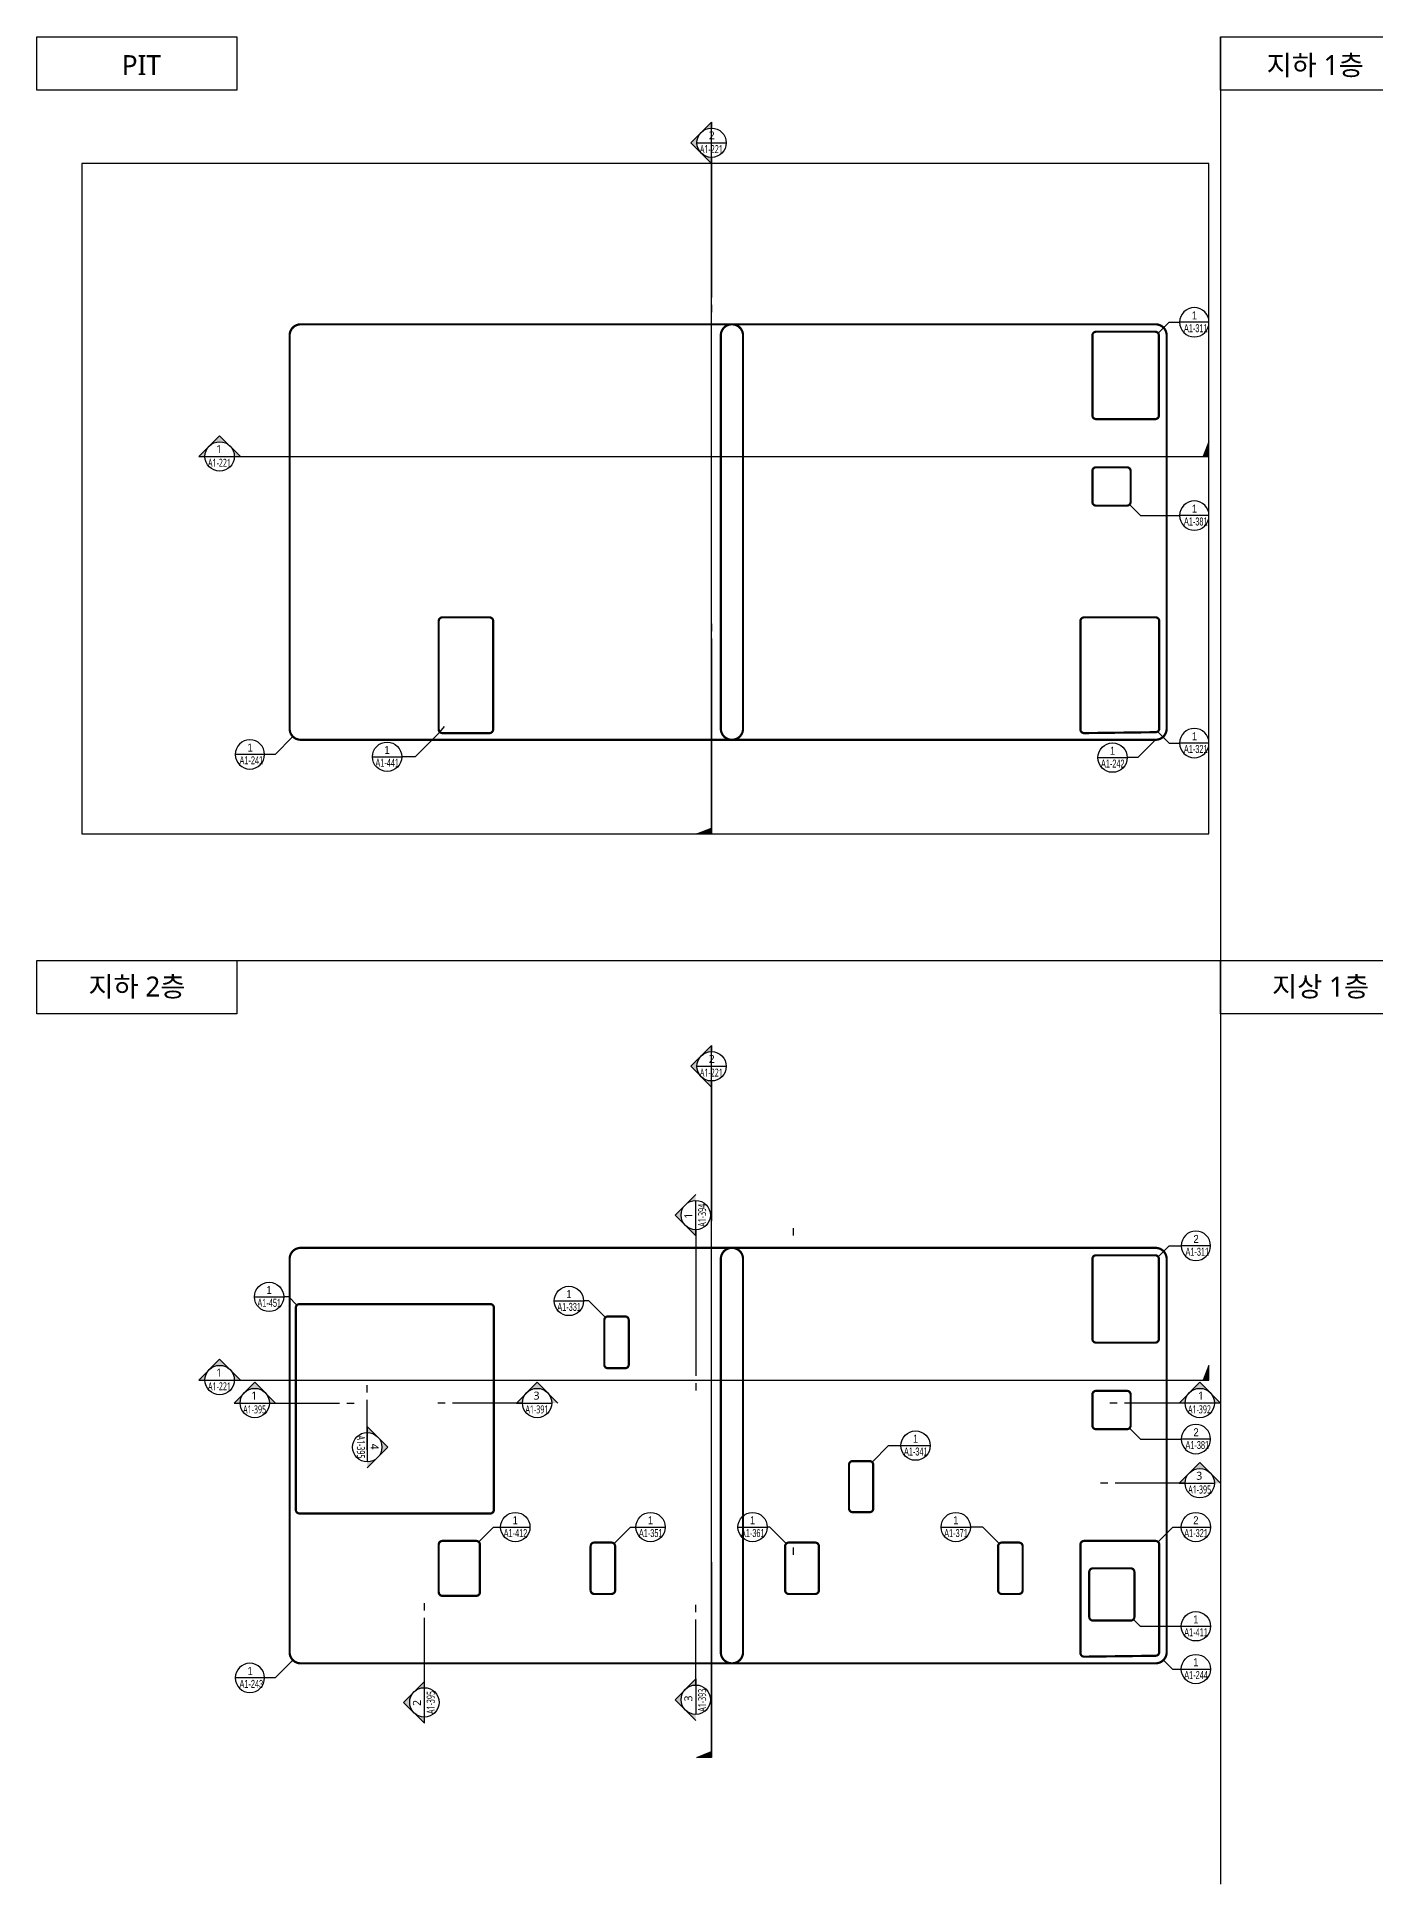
# Model space of a CAD drawing. Header units: millimetres. Extents: x 18000 to 719021, y 9900 to 1026900.
# Drawn here: x 18000 to 379207, y 528300 to 1026900 of the extents above; entities that cross this region are included whole.
import ezdxf
from ezdxf.enums import TextEntityAlignment as Align

# ---------------------------------------------------------------- set-up
doc = ezdxf.new("R2010")
doc.units = ezdxf.units.MM
doc.header["$LTSCALE"] = 100
doc.linetypes.add('SYM$0$DASHDOT', pattern=[1, 0.5, -0.25, 0, -0.25])
doc.layers.get('DEFPOINTS').update_dxf_attribs({"color": 161})
for name, color, linetype in [('SASAC 도면번호', 6, 'Continuous'), ('SYM', 7, 'Continuous'), ('TEXT', 3, 'Continuous'), ('TEXT(노트)', 3, 'Continuous'), ('구간정리', 6, 'Continuous'), ('구간정리-TEXT', 3, 'Continuous')]:
    doc.layers.add(name, color=color, linetype=linetype)
doc.styles.add('SYM$0$ARIAL', font='arial.ttf')
doc.styles.add('SYM$0$돋움', font='', dxfattribs={"width": 0.9})
doc.styles.add('나눔바른고딕', font='NanumBarunGothic.ttf')
doc.styles.get('SYM$0$돋움').set_extended_font_data('Dotum')

# ---------------------------------------------------------------- blocks, each defined once
blk = doc.blocks.new('SYM$0$det-tar-wi')
at = {"layer": '구간정리', "ltscale": 0.2}
blk.add_line((0, 0), (11, 0), dxfattribs=at)
blk.add_circle((5.5, 0), 5.5, dxfattribs=at)
at = {"layer": '구간정리-TEXT', "color": 3, "style": 'SYM$0$ARIAL'}
blk.add_attdef('2', text='', height=3, dxfattribs=at).set_placement((5.5, 2.58), align=Align.MIDDLE_CENTER)
at = {"layer": '구간정리-TEXT', "color": 3, "style": 'SYM$0$ARIAL', "width": 0.6}
blk.add_attdef('A1.00', text='', height=3, dxfattribs=at).set_placement((5.57, -2.22), align=Align.MIDDLE_CENTER)

msp = doc.modelspace()

# ---------------------------------------------------------------- hatches: boundary and pattern name
at = {"layer": 'SYM'}
h = msp.add_hatch(color=256, dxfattribs=at)
h.paths.add_polyline_path([(194505, 998334), (197305, 1001134, 0.4142136), (197305, 995534)])
h.paths.add_polyline_path([(197305, 1001134), (200105, 1003934), (200105, 1002294, 0.1989124)])
h.paths.add_polyline_path([(197305, 995534, 0.1989124), (200105, 994374), (200105, 992734)])
h = msp.add_hatch(color=256, dxfattribs=at)
h.paths.add_polyline_path([(67320, 919254), (64520, 916454, -0.4142136), (70120, 916454)])
h.paths.add_polyline_path([(64520, 916454), (61720, 913654), (63360, 913654, -0.1989124)])
h.paths.add_polyline_path([(70120, 916454, -0.1989124), (71280, 913654), (72921, 913654)])
for points in [[(334375, 917614), (332791, 913654), (334375, 913654)], [(196145, 811766), (200105, 813350), (200105, 811766)], [(334375, 668314), (332791, 664354), (334375, 664354)], [(196145, 562466), (200105, 564050), (200105, 562466)]]:
    msp.add_hatch(color=256, dxfattribs=at).paths.add_polyline_path(points)
h = msp.add_hatch(color=256, dxfattribs=at)
h.paths.add_polyline_path([(194505, 749034), (197305, 751834, 0.4142136), (197305, 746234)])
h.paths.add_polyline_path([(197305, 751834), (200105, 754634), (200105, 752994, 0.1989124)])
h.paths.add_polyline_path([(197305, 746234, 0.1989124), (200105, 745074), (200105, 743434)])
h = msp.add_hatch(color=256, dxfattribs=at)
h.paths.add_polyline_path([(190236, 708873), (193036, 706073, -0.4142136), (193036, 711673)])
h.paths.add_polyline_path([(193036, 706073), (195836, 703273), (195836, 704913, -0.1989124)])
h.paths.add_polyline_path([(193036, 711673, -0.1989124), (195836, 712833), (195836, 714474)])
h = msp.add_hatch(color=256, dxfattribs=at)
h.paths.add_polyline_path([(67320, 669954), (64520, 667154, -0.4142136), (70120, 667154)])
h.paths.add_polyline_path([(64520, 667154), (61720, 664354), (63360, 664354, -0.1989124)])
h.paths.add_polyline_path([(70120, 667154, -0.1989124), (71280, 664354), (72921, 664354)])
h = msp.add_hatch(color=256, dxfattribs=at)
h.paths.add_polyline_path([(76795, 663744), (73995, 660944, -0.4142136), (79595, 660944)])
h.paths.add_polyline_path([(73995, 660944), (71195, 658144), (72835, 658144, -0.1989124)])
h.paths.add_polyline_path([(79595, 660944, -0.1989124), (80755, 658144), (82395, 658144)])
h = msp.add_hatch(color=256, dxfattribs=at)
h.paths.add_polyline_path([(153010, 663744), (150210, 660944, -0.4142136), (155810, 660944)])
h.paths.add_polyline_path([(150210, 660944), (147410, 658144), (149050, 658144, -0.1989124)])
h.paths.add_polyline_path([(155810, 660944, -0.1989124), (156970, 658144), (158610, 658144)])
h = msp.add_hatch(color=256, dxfattribs=at)
h.paths.add_polyline_path([(331900, 663744), (334700, 660944, 0.4142136), (329100, 660944)])
h.paths.add_polyline_path([(334700, 660944), (337500, 658144), (335860, 658144, 0.1989124)])
h.paths.add_polyline_path([(329100, 660944, 0.1989124), (327940, 658144), (326299, 658144)])
h = msp.add_hatch(color=256, dxfattribs=at)
h.paths.add_polyline_path([(112755, 646229), (109955, 649029, -0.4142136), (109955, 643429)])
h.paths.add_polyline_path([(109955, 649029), (107155, 651829), (107155, 650189, -0.1989124)])
h.paths.add_polyline_path([(109955, 643429, -0.1989124), (107155, 642269), (107155, 640628)])
h = msp.add_hatch(color=256, dxfattribs=at)
h.paths.add_polyline_path([(331900, 642111), (329100, 639310, -0.4142136), (334700, 639310)])
h.paths.add_polyline_path([(329100, 639310), (326299, 636510), (327940, 636510, -0.1989124)])
h.paths.add_polyline_path([(334700, 639310, -0.1989124), (335860, 636510), (337500, 636510)])
h = msp.add_hatch(color=256, dxfattribs=at)
h.paths.add_polyline_path([(190236, 578066), (193036, 580867, 0.4142136), (193036, 575266)])
h.paths.add_polyline_path([(193036, 580867), (195836, 583667), (195836, 582026, 0.1989124)])
h.paths.add_polyline_path([(193036, 575266, 0.1989124), (195836, 574106), (195836, 572466)])
h = msp.add_hatch(color=256, dxfattribs=at)
h.paths.add_polyline_path([(116977, 577349), (119777, 574548, -0.4142136), (119777, 580149)])
h.paths.add_polyline_path([(119777, 574548), (122577, 571748), (122577, 573389, -0.1989124)])
h.paths.add_polyline_path([(119777, 580149, -0.1989124), (122577, 581309), (122577, 582949)])

# ---------------------------------------------------------------- linework, layer by layer
for p, q in [((337500, 1026900), (337500, 528300)), ((196145, 998334), (204065, 998334)), ((63360, 913654), (71280, 913654)), ((18000, 777600), (657000, 777600)), ((196145, 749034), (204065, 749034)), ((195836, 704913, 66383), (195836, 712833, 66383)), ((63360, 664354), (71280, 664354)), ((72835, 658144), (80755, 658144)), ((149050, 658144), (156970, 658144)), ((335860, 658144), (327940, 658144)), ((107155, 650189), (107155, 642269)), ((327940, 636510), (335860, 636510)), ((122577, 573389), (122577, 581309)), ((195836, 582026), (195836, 574106))]:
    msp.add_line(p, q)
for points in [[(72000, 1012500), (18000, 1012500), (18000, 1026900), (72000, 1026900)], [(391500, 1012500), (337500, 1012500), (337500, 1026900), (391500, 1026900)], [(72000, 763200), (18000, 763200), (18000, 777600), (72000, 777600)], [(391500, 763200), (337500, 763200), (337500, 777600), (391500, 777600)]]:
    msp.add_lwpolyline(points, close=True)
at = {"layer": 'DEFPOINTS'}
for p, q in [((200105, 811766), (200105, 1003934)), ((61720, 913654), (334375, 913654)), ((200105, 562466), (200105, 754634)), ((61720, 664354), (334375, 664354))]:
    msp.add_line(p, q, dxfattribs=at)
msp.add_lwpolyline([(30087, 811766), (334375, 811766), (334375, 992734), (30087, 992734)], close=True, dxfattribs=at)
at = {"layer": 'SASAC 도면번호'}
msp.add_line((126755, 839264), (128055, 840729), dxfattribs=at)
at = {"layer": 'SYM'}
for p, q in [((200105, 1003934), (194505, 998334)), ((200105, 1003934), (200105, 1002294)), ((200105, 992734), (194505, 998334)), ((200105, 994374), (200105, 956594)), ((200105, 954614), (200105, 952634)), ((61720, 913654), (67320, 919254)), ((72921, 913654), (67320, 919254)), ((334375, 917614), (332791, 913654)), ((334375, 913654), (334375, 917614)), ((61720, 913654), (63360, 913654)), ((71280, 913654), (109060, 913654)), ((111040, 913654), (113020, 913654)), ((283075, 913654), (285055, 913654)), ((287035, 913654), (334375, 913654)), ((200105, 868466), (200105, 866486)), ((200105, 864506), (200105, 811766)), ((196145, 811766), (200105, 813350)), ((200105, 811766), (196145, 811766)), ((200105, 754634), (194505, 749034)), ((200105, 754634), (200105, 752994)), ((200105, 743434), (194505, 749034)), ((200105, 745074), (200105, 707294)), ((195836, 714474, 66383), (190236, 708873, 66383)), ((195836, 703273, 66383), (190236, 708873, 66383)), ((195836, 703273, 66383), (195836, 704913, 66383)), ((195836, 704913, 66383), (195836, 665449, 66383)), ((222105, 705314), (222105, 703334)), ((222105, 705314), (222105, 703334)), ((61720, 664354), (67320, 669954)), ((72921, 664354), (67320, 669954)), ((334375, 668314), (332791, 664354)), ((334375, 664354), (334375, 668314)), ((61720, 664354), (63360, 664354)), ((71195, 658144), (76795, 663744)), ((71280, 664354), (109060, 664354)), ((82395, 658144), (76795, 663744)), ((111040, 664354), (113020, 664354)), ((147410, 658144), (153010, 663744)), ((158610, 658144), (153010, 663744)), ((195836, 663469, 66383), (195836, 661489, 66383)), ((283075, 664354), (285055, 664354)), ((287035, 664354), (334375, 664354)), ((326299, 658144), (331900, 663744)), ((337500, 658144), (331900, 663744)), ((107155, 660965), (107155, 662945)), ((107155, 645501), (107155, 658985)), ((71195, 658144), (72835, 658144)), ((80755, 658144), (99645, 658144)), ((101625, 658144), (103605, 658144)), ((128180, 658144), (126200, 658144)), ((149050, 658144), (130160, 658144)), ((147410, 658144), (149050, 658144)), ((309585, 658144), (307605, 658144)), ((327940, 658144), (311565, 658144)), ((337500, 658144), (335860, 658144)), ((107155, 651829), (107155, 650189)), ((107155, 651829), (112755, 646229)), ((107155, 640628), (112755, 646229)), ((326299, 636510), (331900, 642111)), ((337500, 636510), (331900, 642111)), ((307070, 636510), (305090, 636510)), ((327940, 636510), (309050, 636510)), ((326299, 636510), (327940, 636510)), ((222105, 619166), (222105, 617186)), ((200105, 615206), (200105, 562466)), ((122577, 602178), (122577, 604158)), ((195836, 601713), (195836, 603693)), ((122577, 581309), (122577, 600198)), ((195836, 582026), (195836, 599733)), ((195836, 583667), (190236, 578066)), ((195836, 583667), (195836, 582026)), ((122577, 582949), (116977, 577349)), ((122577, 571748), (116977, 577349)), ((195836, 572466), (190236, 578066)), ((122577, 571748), (122577, 573389)), ((196145, 562466), (200105, 564050)), ((200105, 562466), (196145, 562466))]:
    msp.add_line(p, q, dxfattribs=at)
for centre in [(200105, 998334), (67320, 913654), (200105, 749034), (195836, 708873, 66383), (67320, 664354), (76795, 658144), (153010, 658144), (331900, 658144), (107155, 646229), (331900, 636510), (122577, 577349), (195836, 578066)]:
    msp.add_circle(centre, 3960, dxfattribs=at)
at = {"layer": '구간정리', "linetype": 'SYM$0$DASHDOT', "ltscale": 20, "const_width": 600}
for points in [[(205605, 837179), (89205, 837179, -0.4142136), (86205, 840179), (86205, 946329, -0.4142136), (89205, 949329), (205605, 949329, -0.4142136), (208605, 946329), (208605, 840179, -0.4142136)], [(205605, 837179), (319955, 837179, 0.4142136), (322955, 840179), (322955, 946329, 0.4142136), (319955, 949329), (205605, 949329, 0.4142136), (202605, 946329), (202605, 840179, 0.4142136)], [(303905, 923741), (319855, 923741, 0.4142136), (320855, 924741), (320855, 946329, 0.4142136), (319855, 947329), (303905, 947329, 0.4142136), (302905, 946329), (302905, 924741, 0.4142136)], [(303905, 910729), (312230, 910729, -0.4142136), (313230, 909729), (313230, 901379, -0.4142136), (312230, 900379), (303905, 900379, -0.4142136), (302905, 901379), (302905, 909729, -0.4142136)], [(141155, 839979), (141155, 869229, 0.4142136), (140155, 870229), (127455, 870229, 0.4142136), (126455, 869229), (126455, 839979, 0.4142136), (127455, 838979), (140155, 838979, 0.4142136)], [(319955, 870229), (300680, 870229, 0.4142136), (299680, 869229), (299680, 839979, 0.4179554), (300693, 838979), (319968, 839225, 0.4104816), (320955, 840224), (320955, 869229, 0.4142136)], [(205605, 587879), (89205, 587879, -0.4142136), (86205, 590879), (86205, 697029, -0.4142136), (89205, 700029), (205605, 700029, -0.4142136), (208605, 697029), (208605, 590879, -0.4142136)], [(205605, 587879), (319955, 587879, 0.4142136), (322955, 590879), (322955, 697029, 0.4142136), (319955, 700029), (205605, 700029, 0.4142136), (202605, 697029), (202605, 590879, 0.4142136)], [(303905, 674441), (319855, 674441, 0.4142136), (320855, 675441), (320855, 697029, 0.4142136), (319855, 698029), (303905, 698029, 0.4142136), (302905, 697029), (302905, 675441, 0.4142136)], [(88880, 684854), (140355, 684854, -0.4142136), (141355, 683854), (141355, 629329, -0.4142136), (140355, 628329), (88880, 628329, -0.4142136), (87880, 629329), (87880, 683854, -0.4142136)], [(176755, 667529), (172155, 667529, -0.4142136), (171155, 668529), (171155, 680529, -0.4142136), (172155, 681529), (176755, 681529, -0.4142136), (177755, 680529), (177755, 668529, -0.4142136)], [(303905, 661429), (312230, 661429, -0.4142136), (313230, 660429), (313230, 652079, -0.4142136), (312230, 651079), (303905, 651079, -0.4142136), (302905, 652079), (302905, 660429, -0.4142136)], [(238205, 628679), (242755, 628679, 0.4142136), (243755, 629679), (243755, 641479, 0.4142136), (242755, 642479), (238205, 642479, 0.4142136), (237205, 641479), (237205, 629679, 0.4142136)], [(137580, 607104), (137580, 619929, 0.4142136), (136580, 620929), (127455, 620929, 0.4142136), (126455, 619929), (126455, 607104, 0.4142136), (127455, 606104), (136580, 606104, 0.4142136)], [(173080, 606604), (168455, 606604, -0.4142136), (167455, 607604), (167455, 619479, -0.4142136), (168455, 620479), (173080, 620479, -0.4142136), (174080, 619479), (174080, 607604, -0.4142136)], [(228080, 606604), (220955, 606604, -0.4142136), (219955, 607604), (219955, 619479, -0.4142136), (220955, 620479), (228080, 620479, -0.4142136), (229080, 619479), (229080, 607604, -0.4142136)], [(283080, 606604), (278455, 606604, -0.4142136), (277455, 607604), (277455, 619479, -0.4142136), (278455, 620479), (283080, 620479, -0.4142136), (284080, 619479), (284080, 607604, -0.4142136)], [(319955, 620929), (300680, 620929, 0.4142136), (299680, 619929), (299680, 590679, 0.4179554), (300693, 589679), (319968, 589925, 0.4104816), (320955, 590924), (320955, 619929, 0.4142136)], [(303055, 613524), (313250, 613524, -0.4142136), (314250, 612524), (314250, 600434, -0.4142136), (313250, 599434), (303055, 599434, -0.4142136), (302055, 600434), (302055, 612524, -0.4142136)]]:
    msp.add_lwpolyline(points, format="xyb", close=True, dxfattribs=at)
at = {"layer": '구간정리', "ltscale": 0.2}
for points in [[(320668, 946911), (323638, 949881), (326455, 949881)], [(312937, 900671), (315907, 897702), (326455, 897702)], [(87084, 838057), (82261, 833234), (79444, 833234)], [(126755, 839264), (120073, 832582), (116473, 832582)], [(320668, 839264), (323638, 836295), (326455, 836295)], [(319955, 837179), (315132, 832356), (312315, 832356)], [(320668, 697611), (323638, 700581), (326875, 700581)], [(88180, 684568), (85953, 686795), (84620, 686795)], [(171455, 681243), (167000, 685697), (165565, 685697)], [(312937, 651371), (315907, 648402), (326875, 648402)], [(243455, 642193), (247910, 646647), (251214, 646647)], [(137280, 620643), (141285, 624647), (143170, 624647)], [(173780, 620193), (178235, 624647), (179670, 624647)], [(220255, 620193), (215800, 624647), (215134, 624647)], [(277755, 620193), (273300, 624647), (269996, 624647)], [(320655, 620643), (324660, 624647), (326875, 624647)], [(313957, 599726), (315807, 597876), (326875, 597876)], [(87084, 588757), (82261, 583934), (79444, 583934)], [(322076, 588757), (324512, 586321), (326875, 586321)]]:
    msp.add_lwpolyline(points, dxfattribs=at)

# ---------------------------------------------------------------- block references
at = {"layer": '구간정리'}
ref = msp.add_blockref('SYM$0$det-tar-wi', (334375, 949881), dxfattribs=dict(at, xscale=-720, yscale=720, zscale=720))
ref.add_attrib('A1.00', 'A1-311', dxfattribs={"layer": '구간정리-TEXT', "color": 3, "height": 2160, "style": 'SYM$0$돋움', "width": 0.6}).set_placement((330799, 948280), align=Align.MIDDLE_CENTER)
ref.add_attrib('2', '1', dxfattribs={"layer": '구간정리-TEXT', "color": 3, "height": 2160, "style": 'SYM$0$돋움', "width": 0.9}).set_placement((330476, 951741), align=Align.MIDDLE_CENTER)
ref = msp.add_blockref('SYM$0$det-tar-wi', (334375, 897702), dxfattribs=dict(at, xscale=-720, yscale=720, zscale=720))
ref.add_attrib('A1.00', 'A1-381', dxfattribs={"layer": '구간정리-TEXT', "color": 3, "height": 2160, "style": 'SYM$0$돋움', "width": 0.6}).set_placement((330799, 896101), align=Align.MIDDLE_CENTER)
ref.add_attrib('2', '1', dxfattribs={"layer": '구간정리-TEXT', "color": 3, "height": 2160, "style": 'SYM$0$돋움', "width": 0.9}).set_placement((330476, 899562), align=Align.MIDDLE_CENTER)
ref = msp.add_blockref('SYM$0$det-tar-wi', (334375, 836295), dxfattribs=dict(at, xscale=-720, yscale=720, zscale=720))
ref.add_attrib('A1.00', 'A1-321', dxfattribs={"layer": '구간정리-TEXT', "color": 3, "height": 2160, "style": 'SYM$0$돋움', "width": 0.6}).set_placement((330799, 834694), align=Align.MIDDLE_CENTER)
ref.add_attrib('2', '1', dxfattribs={"layer": '구간정리-TEXT', "color": 3, "height": 2160, "style": 'SYM$0$돋움', "width": 0.9}).set_placement((330476, 838155), align=Align.MIDDLE_CENTER)
ref = msp.add_blockref('SYM$0$det-tar-wi', (79444, 833234), dxfattribs=dict(at, xscale=-720, yscale=720, zscale=720))
ref.add_attrib('A1.00', 'A1-241', dxfattribs={"layer": '구간정리-TEXT', "color": 3, "height": 2160, "style": 'SYM$0$돋움', "width": 0.6}).set_placement((75868, 831634), align=Align.MIDDLE_CENTER)
ref.add_attrib('2', '1', dxfattribs={"layer": '구간정리-TEXT', "color": 3, "height": 2160, "style": 'SYM$0$돋움', "width": 0.9}).set_placement((75544, 835094), align=Align.MIDDLE_CENTER)
ref = msp.add_blockref('SYM$0$det-tar-wi', (108553, 832582), dxfattribs=dict(at, xscale=720, yscale=720, zscale=720))
ref.add_attrib('A1.00', 'A1-441', dxfattribs={"layer": '구간정리-TEXT', "color": 3, "height": 2160, "style": 'SYM$0$돋움', "width": 0.6}).set_placement((112561, 830981), align=Align.MIDDLE_CENTER)
ref.add_attrib('2', '1', dxfattribs={"layer": '구간정리-TEXT', "color": 3, "height": 2160, "style": 'SYM$0$돋움', "width": 0.9}).set_placement((112513, 834442), align=Align.MIDDLE_CENTER)
ref = msp.add_blockref('SYM$0$det-tar-wi', (304395, 832356), dxfattribs=dict(at, xscale=720, yscale=720, zscale=720))
ref.add_attrib('A1.00', 'A1-242', dxfattribs={"layer": '구간정리-TEXT', "color": 3, "height": 2160, "style": 'SYM$0$돋움', "width": 0.6}).set_placement((308403, 830755), align=Align.MIDDLE_CENTER)
ref.add_attrib('2', '1', dxfattribs={"layer": '구간정리-TEXT', "color": 3, "height": 2160, "style": 'SYM$0$돋움', "width": 0.9}).set_placement((308355, 834216), align=Align.MIDDLE_CENTER)
ref = msp.add_blockref('SYM$0$det-tar-wi', (334795, 700581), dxfattribs=dict(at, xscale=-720, yscale=720, zscale=720))
ref.add_attrib('A1.00', 'A1-311', dxfattribs={"layer": '구간정리-TEXT', "color": 3, "height": 2160, "style": 'SYM$0$돋움', "width": 0.6}).set_placement((331219, 698980), align=Align.MIDDLE_CENTER)
ref.add_attrib('2', '2', dxfattribs={"layer": '구간정리-TEXT', "color": 3, "height": 2160, "style": 'SYM$0$돋움', "width": 0.9}).set_placement((330896, 702441), align=Align.MIDDLE_CENTER)
ref = msp.add_blockref('SYM$0$det-tar-wi', (76700, 686795), dxfattribs=dict(at, xscale=720, yscale=720, zscale=720))
ref.add_attrib('A1.00', 'A1-451', dxfattribs={"layer": '구간정리-TEXT', "color": 3, "height": 2160, "style": 'SYM$0$돋움', "width": 0.6}).set_placement((80709, 685194), align=Align.MIDDLE_CENTER)
ref.add_attrib('2', '1', dxfattribs={"layer": '구간정리-TEXT', "color": 3, "height": 2160, "style": 'SYM$0$돋움', "width": 0.9}).set_placement((80660, 688655), align=Align.MIDDLE_CENTER)
ref = msp.add_blockref('SYM$0$det-tar-wi', (157645, 685697), dxfattribs=dict(at, xscale=720, yscale=720, zscale=720))
ref.add_attrib('A1.00', 'A1-331', dxfattribs={"layer": '구간정리-TEXT', "color": 3, "height": 2160, "style": 'SYM$0$돋움', "width": 0.6}).set_placement((161653, 684097), align=Align.MIDDLE_CENTER)
ref.add_attrib('2', '1', dxfattribs={"layer": '구간정리-TEXT', "color": 3, "height": 2160, "style": 'SYM$0$돋움', "width": 0.9}).set_placement((161605, 687557), align=Align.MIDDLE_CENTER)
ref = msp.add_blockref('SYM$0$det-tar-wi', (251214, 646647), dxfattribs=dict(at, xscale=720, yscale=720, zscale=720))
ref.add_attrib('A1.00', 'A1-341', dxfattribs={"layer": '구간정리-TEXT', "color": 3, "height": 2160, "style": 'SYM$0$돋움', "width": 0.6}).set_placement((255222, 645047), align=Align.MIDDLE_CENTER)
ref.add_attrib('2', '1', dxfattribs={"layer": '구간정리-TEXT', "color": 3, "height": 2160, "style": 'SYM$0$돋움', "width": 0.9}).set_placement((255174, 648507), align=Align.MIDDLE_CENTER)
ref = msp.add_blockref('SYM$0$det-tar-wi', (334795, 648402), dxfattribs=dict(at, xscale=-720, yscale=720, zscale=720))
ref.add_attrib('A1.00', 'A1-381', dxfattribs={"layer": '구간정리-TEXT', "color": 3, "height": 2160, "style": 'SYM$0$돋움', "width": 0.6}).set_placement((331219, 646801), align=Align.MIDDLE_CENTER)
ref.add_attrib('2', '2', dxfattribs={"layer": '구간정리-TEXT', "color": 3, "height": 2160, "style": 'SYM$0$돋움', "width": 0.9}).set_placement((330896, 650262), align=Align.MIDDLE_CENTER)
ref = msp.add_blockref('SYM$0$det-tar-wi', (143170, 624647), dxfattribs=dict(at, xscale=720, yscale=720, zscale=720))
ref.add_attrib('A1.00', 'A1-412', dxfattribs={"layer": '구간정리-TEXT', "color": 3, "height": 2160, "style": 'SYM$0$돋움', "width": 0.6}).set_placement((147178, 623047), align=Align.MIDDLE_CENTER)
ref.add_attrib('2', '1', dxfattribs={"layer": '구간정리-TEXT', "color": 3, "height": 2160, "style": 'SYM$0$돋움', "width": 0.9}).set_placement((147130, 626507), align=Align.MIDDLE_CENTER)
ref = msp.add_blockref('SYM$0$det-tar-wi', (179670, 624647), dxfattribs=dict(at, xscale=720, yscale=720, zscale=720))
ref.add_attrib('A1.00', 'A1-351', dxfattribs={"layer": '구간정리-TEXT', "color": 3, "height": 2160, "style": 'SYM$0$돋움', "width": 0.6}).set_placement((183678, 623047), align=Align.MIDDLE_CENTER)
ref.add_attrib('2', '1', dxfattribs={"layer": '구간정리-TEXT', "color": 3, "height": 2160, "style": 'SYM$0$돋움', "width": 0.9}).set_placement((183630, 626507), align=Align.MIDDLE_CENTER)
ref = msp.add_blockref('SYM$0$det-tar-wi', (207214, 624647), dxfattribs=dict(at, xscale=720, yscale=720, zscale=720))
ref.add_attrib('A1.00', 'A1-361', dxfattribs={"layer": '구간정리-TEXT', "color": 3, "height": 2160, "style": 'SYM$0$돋움', "width": 0.6}).set_placement((211222, 623047), align=Align.MIDDLE_CENTER)
ref.add_attrib('2', '1', dxfattribs={"layer": '구간정리-TEXT', "color": 3, "height": 2160, "style": 'SYM$0$돋움', "width": 0.9}).set_placement((211174, 626507), align=Align.MIDDLE_CENTER)
ref = msp.add_blockref('SYM$0$det-tar-wi', (262076, 624647), dxfattribs=dict(at, xscale=720, yscale=720, zscale=720))
ref.add_attrib('A1.00', 'A1-371', dxfattribs={"layer": '구간정리-TEXT', "color": 3, "height": 2160, "style": 'SYM$0$돋움', "width": 0.6}).set_placement((266084, 623047), align=Align.MIDDLE_CENTER)
ref.add_attrib('2', '1', dxfattribs={"layer": '구간정리-TEXT', "color": 3, "height": 2160, "style": 'SYM$0$돋움', "width": 0.9}).set_placement((266036, 626507), align=Align.MIDDLE_CENTER)
ref = msp.add_blockref('SYM$0$det-tar-wi', (326875, 624647), dxfattribs=dict(at, xscale=720, yscale=720, zscale=720))
ref.add_attrib('A1.00', 'A1-321', dxfattribs={"layer": '구간정리-TEXT', "color": 3, "height": 2160, "style": 'SYM$0$돋움', "width": 0.6}).set_placement((330883, 623047), align=Align.MIDDLE_CENTER)
ref.add_attrib('2', '2', dxfattribs={"layer": '구간정리-TEXT', "color": 3, "height": 2160, "style": 'SYM$0$돋움', "width": 0.9}).set_placement((330835, 626507), align=Align.MIDDLE_CENTER)
ref = msp.add_blockref('SYM$0$det-tar-wi', (326875, 597876), dxfattribs=dict(at, xscale=720, yscale=720, zscale=720))
ref.add_attrib('A1.00', 'A1-411', dxfattribs={"layer": '구간정리-TEXT', "color": 3, "height": 2160, "style": 'SYM$0$돋움', "width": 0.6}).set_placement((330883, 596276), align=Align.MIDDLE_CENTER)
ref.add_attrib('2', '1', dxfattribs={"layer": '구간정리-TEXT', "color": 3, "height": 2160, "style": 'SYM$0$돋움', "width": 0.9}).set_placement((330835, 599736), align=Align.MIDDLE_CENTER)
ref = msp.add_blockref('SYM$0$det-tar-wi', (326875, 586321), dxfattribs=dict(at, xscale=720, yscale=720, zscale=720))
ref.add_attrib('A1.00', 'A1-244', dxfattribs={"layer": '구간정리-TEXT', "color": 3, "height": 2160, "style": 'SYM$0$돋움', "width": 0.6}).set_placement((330883, 584721), align=Align.MIDDLE_CENTER)
ref.add_attrib('2', '1', dxfattribs={"layer": '구간정리-TEXT', "color": 3, "height": 2160, "style": 'SYM$0$돋움', "width": 0.9}).set_placement((330835, 588181), align=Align.MIDDLE_CENTER)
ref = msp.add_blockref('SYM$0$det-tar-wi', (79444, 583934), dxfattribs=dict(at, xscale=-720, yscale=720, zscale=720))
ref.add_attrib('A1.00', 'A1-243', dxfattribs={"layer": '구간정리-TEXT', "color": 3, "height": 2160, "style": 'SYM$0$돋움', "width": 0.6}).set_placement((75868, 582334), align=Align.MIDDLE_CENTER)
ref.add_attrib('2', '1', dxfattribs={"layer": '구간정리-TEXT', "color": 3, "height": 2160, "style": 'SYM$0$돋움', "width": 0.9}).set_placement((75544, 585794), align=Align.MIDDLE_CENTER)

# ---------------------------------------------------------------- texts
at = {"layer": 'TEXT', "style": '나눔바른고딕'}
for s, p in [('지하 1층', (349940, 1016585)), ('PIT', (40914, 1016585)), ('지하 2층', (31904, 767864)), ('지상 1층', (351404, 767864))]:
    msp.add_text(s, height=5400, dxfattribs=at).set_placement(p)
at = {"layer": 'TEXT(노트)', "style": '나눔바른고딕', "width": 0.6}
for s, p in [('A1-221', (196962, 995550)), ('A1-221', (64177, 910870)), ('A1-221', (196962, 746250)), ('A1-221', (64177, 661570)), ('A1-395', (73652, 655360)), ('A1-391', (149867, 655360)), ('A1-392', (328714, 655360)), ('A1-395', (328757, 633727))]:
    msp.add_text(s, height=2160, dxfattribs=at).set_placement(p)
at = {"layer": 'TEXT(노트)', "style": '나눔바른고딕'}
for s, p in [('2', (199360, 999260)), ('1', (66365, 914579)), ('2', (199360, 749960)), ('1', (66365, 665279)), ('1', (75840, 659069)), ('3', (152055, 659069)), ('1', (331420, 659069)), ('3', (330945, 637436))]:
    msp.add_text(s, height=2160, dxfattribs=at).set_placement(p)
for s, rotation, p in [('1', 90, (194910, 707918, 66383)), ('4', 270, (108081, 647184)), ('3', 90, (194910, 577586)), ('2', 90, (121652, 576394))]:
    msp.add_text(s, height=2160, rotation=rotation, dxfattribs=at).set_placement(p)
at = {"layer": 'TEXT(노트)', "style": '나눔바른고딕', "width": 0.6}
for s, rotation, p in [('A1-394', 90, (198620, 705730, 66383)), ('A1-395', 270, (104371, 649371)), ('A1-395', 90, (125361, 574206)), ('A1-393', 90, (198620, 574826))]:
    msp.add_text(s, height=2160, rotation=rotation, dxfattribs=at).set_placement(p)

doc.saveas('drawing.dxf')
